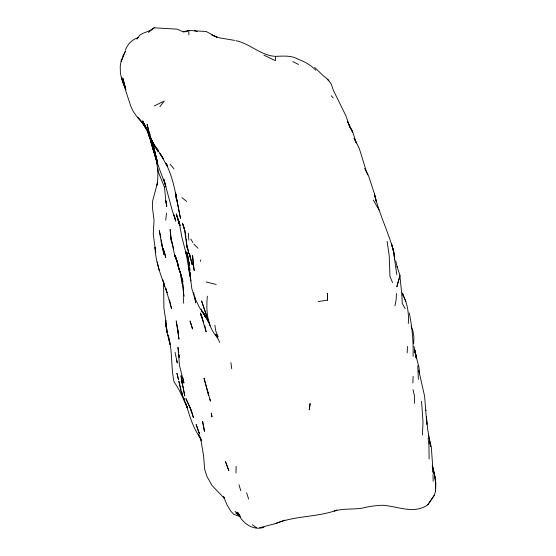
<?xml version="1.0" encoding="UTF-8"?>
<svg xmlns="http://www.w3.org/2000/svg" width="556" height="556" viewBox="0 0 556 556"><rect width="100%" height="100%" fill="white"/><g stroke="black" fill="none" stroke-linecap="round" stroke-linejoin="round"><path stroke-width="0.83" d="M429.107 458.936L428.954 445.509L428.078 438.337M126.01 89.794L121.722 78.931L121.729 77.27L121.722 78.931L125.329 88.279M422.4 435.056L423.019 422.08L421.552 401.23M166.154 324.106L167.141 332.752L170.004 344.442L168.044 334.879C172.86 350.315 170.609 366.564 174.118 382.069C179.901 389.853 183.209 399.118 187.323 407.784L180.992 391.438L178.865 381.138L181.117 390.354M336.727 510.165L334.462 510.978C343.49 508.351 352.9 509.553 362.088 508.184C368.711 506.467 375.467 505.564 382.299 505.258C397.318 506.085 413.789 514.62 427.772 504.841L434.312 495.278L435.577 491.156L435.438 477.91L432.227 465.845M435.64 489.377L435.73 482.761L433.986 472.072L435.73 482.761L435.577 491.156L435.438 477.91L435.494 481.183M413.087 356.34C413.518 341.822 412.163 327.143 409.285 312.972M235.939 473.066L236.154 466.269M413.664 343.789L413.914 336.978L412.934 330.876L411.092 326.219M412.886 382.889L413.129 376.363M414.331 403.406L414.644 396.56L412.948 389.596M407.152 352.907L407.472 346.43M396.47 293.401L396.115 299.865L394.934 305.849M157.932 168.878L157.8 178.122L157.07 185.211L157.654 182.194L152.594 201.133L152.469 207.875L154.04 220.301L153.254 234.09L155.722 252.667L155.048 247.364C155.527 263.294 162.011 277.965 167.085 292.783L165.751 288.362L171.526 308.733L169.615 299.816M207.36 296.195C205.887 310.734 207.228 326.831 217.723 337.944L216.235 334.941M165.757 220.204L166.494 213.115M121.416 59.103L120.235 66.456L120.381 73.038L121.722 78.931M200.403 261.431L200.758 260.006M395.726 260.792L397.199 267.151L397.047 266.699L399.966 275.415L396.838 286.82L399.048 278.876M125.329 50.318C127.477 44.271 132.008 39.448 138.277 37.648M427.772 504.841L434.312 495.278M136.88 39.135L139.764 35.181L142.656 33.457M159.982 106.634L164.256 101.053L154.2 105.946M148.431 32.401L154.207 27.8L177.301 29.169L183.077 31.81L185.19 31.803M154.207 27.8L149.488 30.788L143.198 33.193M186.635 31.47L188.845 30.483L206.172 31.49L217 37.259L211.947 35.091L219.439 37.836L234.66 40.4M284.846 520.138L275.463 523.599C295.187 515.572 316.983 517.365 336.825 510.172M275.435 523.606L259.582 527.755M183.077 31.81L188.845 30.483L188.852 34.847M327.588 300.129L327.547 293.617L327.588 300.129L318.178 301.54M263.919 527.366C252.16 530.952 241.693 522.626 237.516 512.159L239.99 515.495M315.884 70.299C311.068 65.316 305.07 61.758 298.565 59.436C291.664 55.211 283.226 56.1 275.463 56.358C260.785 55.579 250.068 43.625 235.876 40.657M206.172 281.989L216.194 284.436M240.63 516.816L233.742 514.335L230.733 511.096L227.029 504.883L223.498 496.529L224.839 498.544M194.628 30.705L197.324 31.734M263.919 55.162L275.47 60.722L275.463 56.358M292.79 61.57L298.565 64.482M238.079 514.286L235.946 513.07L239.622 515.947M252.368 524.676L256.573 527.832M181.875 197.561L186.684 201.453M314.765 67.498L323.397 75.852L328.235 79.716L331.452 84.533L333.294 90.135L346.054 116.107L349.189 125.413M235.049 511.339L239.664 515.773M193.773 244.035L198.033 248.24M224.631 498.649L211.947 485.381L206.95 476.471L204.677 469.382L203.538 455.392L200.396 437.169L201.425 440.838L198.36 434.75L199.792 436.759M331.286 95.736L333.211 97.946M170.157 164.319L173.986 168.781M158.293 150.224L156.82 148.209M327.435 79.32L328.645 80.884M155.826 146.874C149.717 140.883 149.077 132.119 147.097 124.294L148.626 130.076M203.42 313.091L204.949 316.183L202.829 312.152L206.457 317.678M208.646 322.126L202.85 312.138L205.769 317.122L199.402 307.461L194.433 296.994L191.813 288.592L187.282 252.639L188.852 262.773L187.17 254.516L188.845 261.535M200.403 438.024C193.266 428.44 189.923 416.791 186.475 405.532L187.323 407.784L185.635 402.919M373.257 199.986L379.081 210.015M202.85 312.138L205.352 316.413M190.861 239.045L192.869 242.527M405.213 308.656L402.197 303.374C402.183 293.971 400.549 284.762 399.966 275.415M209.403 323.328L206.172 317.267L208.722 322.084M164.416 180.971L165.862 186.802C161.914 174.473 156.069 162.658 154.207 149.599L157.556 162.171M364.639 168.336L367.857 174.89M217.243 337.172L215.818 334.184L219.717 342.406M166.883 164.305L167.585 165.806M179.386 223.012L178.351 220.808L179.963 225.34L176.328 214.102L179.963 225.34M191.5 411.092L185.919 398.548L191.556 411.141M149.821 135.08L142.656 120.819L150.023 134.983L148.431 131.994L151.1 138.402M218.188 336.623L215.846 331.306L214.88 325.197M405.859 301.616L402.502 293.895C407.409 303.013 409.112 313.306 408.278 323.536M392.571 282.615L389.937 276.297L389.242 255.892L387.122 241.332M432.415 466.31L433.075 467.895M164.597 187.539L158.036 171.317L156.111 159.099L157.112 163.283M182.535 394.357L181.27 391.278L182.778 395.08M349.168 125.496L347.736 121.806L352.761 132.238L356.313 142.864L354.012 138.187L359.287 148.473L366.286 171.102L368.732 176.363L374.257 193.175L376.273 201.724L374.445 194.002C379.373 214.866 389.374 234.055 394.572 254.794M174.654 255.072L178.712 266.067L174.654 255.072L177.301 261.897L174.654 255.072L172.158 243.91L170.81 237.287L170.143 229.413L171.526 242.659L170.81 237.287L173.68 248.97M151.315 139.111L154.207 146.617L151.295 139.125L154.2 145.13L161.657 155.895L163.394 158.835L159.975 153.512L167.182 166.035L165.751 163.235C174.549 180.325 176.454 199.819 180.485 218.369L175.779 194.412L176.634 200.591L175.571 192.536L176.509 199.75L176.342 195.733M202.613 318.942L200.403 313.111L202.613 318.942L200.619 313.681L206.172 331.925L204.726 325.281M176.328 214.102L179.727 224.638M201.272 309.282L202.433 312.382L201.348 309.192M153.241 146.304L150.078 137.812L153.56 147.236L150.078 137.812M186.184 238.67L187.108 247.886L184.495 229.385L182.486 223.199L184.891 230.712M147.277 130.806L149.488 137.471M206.756 316.552L201.578 300.9L210.043 325.788M240.817 490.795L238.934 484.665M148.431 133.079L151.538 141.731C148.278 132.849 144.435 123.766 137.422 117.17L142.656 123.328L146.318 128.971L141.12 121.076L137.033 116.767L133.586 112.09L130.994 106.787L122.897 82.114M152.08 145.637L154.2 152.789L148.424 133.92M202.87 319.749L203.711 322.119M150.864 142.121L157.654 164.875L155.826 157.341M183.939 398.047L184.787 400.487M190.937 280.912L188.567 267.047L189.401 273.232M248.636 499.073L246.593 492.769M164.201 180.332L163.777 179.06L172.096 209.876L175.703 221.128L174.188 215.29M415.075 352.497L419.002 367.377L419.502 373.757L418.932 370.984M190.11 407.631L193.398 417.612L191.841 411.843M206.971 317.351L208.542 322.188M151.364 139.222L153.727 146.589L156.396 158.933L154.2 148.535L151.225 139.16M176.683 260.569L177.301 262.495L176.627 259.826M188.852 269.132L185.836 251.805L186.51 254.898L181.93 237.537L178.997 221.184L179.755 225.458L177.301 217.771L177.85 219.891M178.261 220.76L179.755 225.458M148.883 130.882L149.905 134.1M181.284 275.852L182.722 283.755L183.89 296.411L182.681 283.324L181.284 275.852L178.768 267.728L181.805 277.618M402.509 292.956L403.531 296.292M414.526 350.502L416.131 355.694L414.79 349.8L416.187 358.127L414.053 346.583M183.077 224.791L184.835 230.545M428.391 435.188L431.303 446.954L433.138 472.565L432.867 470.911M180.13 271.919L183.077 281.927M432.373 467.29L434.681 475.484L432.325 466.011M207.645 391.083L210.425 401.112L209.848 399.02M155.423 154.234L157.55 162.13M152.803 147.667L155.916 159.211M175.87 256.9L176.44 259.096M189.429 253.883L192.251 264.913L189.297 253.286L190.652 259.172M190.52 277.354L189.679 274.032L190.465 277.381M161.337 242.757L164.041 254.537L161.337 242.757L159.294 230.601L160.899 237.405M174.049 214.998L174.987 218.869L174.195 215.332M156.716 161.643L157.112 163.297M157.181 261.932L159.273 270.619M429.44 441.415L430.636 446.482L427.633 429.065L426.431 416.423L426.834 424.284L424.624 396.338L418.904 370.908M162.95 279.932L164.409 286.111L163.582 281.468L163.895 307.961L165.744 320.228L166.126 326.671L166.029 323.502M188.811 253.564L187.094 245.863L188.804 253.522M193.669 292.671L194.232 295.208M177.301 202.099L176.877 199.958M176.606 359.829L177.301 363.04L175.029 352.247M155.645 156.91L155.958 158.37M194.607 296.876L195.698 302.937L194.739 296.376M183.146 387.97L181.27 377.941L184.794 395.914L183.473 389.561M180.617 275.463L182.278 284.005L182.083 282.976M177.336 326.914L178.983 339.257L176.189 320.861L178.455 332.891M164.486 186.879L165.737 200.195L166.876 206.22M178.879 354.471L179.317 356.876M182.945 377.809L183.918 383.084L179.505 365.626L177.962 347.278L178.754 352.719M161.303 239.803L161.567 241.408M161.838 243.007L162.776 248.601M432.325 467.61L432.596 469.264M189.311 265.56L188.943 262.342L189.381 264.899M394.718 259.047L393.168 248.935L396.727 274.476M185.092 231.372L185.94 237.051M155.777 156.667L156 158.286M230.907 362.616L231.748 368.795M188.964 262.362L189.304 264.837M165.751 200.278L166.543 206.415L166.223 201.557M178.969 355.221L179.261 357.48M189.492 267.172L189.867 270.39M179.018 355.069L179.282 357.418M166.251 323.641L166.494 326.129M166.737 328.61L167.141 332.752L166.022 327.046L165.931 320.325M189.603 267.276L189.909 270.438M190.242 272.405L190.395 274.066M188.303 233.228L188.852 240.213M183.702 303.194L183.299 297.015M426.035 409.987L426.07 410.509M417.771 365.709L418.341 379.373M433.013 474.525L433.166 481.281M310.116 403.573L309.268 409.751L310.116 403.573M123.14 55.586L121.354 61.223L125.329 51.34L123.14 55.586M154.2 145.13L151.851 141.551L158.015 151.322L150.398 137.999L154.2 145.13M350.53 128.068L349.265 126.122L352.761 132.238L350.53 128.068M228.537 469.82L225.388 461.334L228.794 470.522L228.537 469.82M199.055 432.797L196.115 424.437L199.493 434.097L199.055 432.797M178.608 267.638L177.301 263.683L179.922 272.037L178.608 267.638M207.152 389.666L204.003 378.149L208.681 395.455L207.152 389.666M191.472 325.378L190.069 320.93L192.515 329.006L191.472 325.378M164.93 254.016L163.172 248.365L165.751 257.671L164.93 254.016M188.484 260L185.989 251.896L188.567 260.375L188.484 260M391.542 243.882L391.368 243.306L393.641 251.764L391.542 243.882M125.329 87.57L122.848 78.285L125.329 87.57M178.476 379.553L176.968 373.375L178.476 379.553M204.448 431.234L202.613 421.517L204.448 431.234M211.947 416.847L211.308 413.198L211.947 416.847M182.236 383.084L181.027 375.717L182.375 383.974L182.236 383.084M194.169 270.48L193.12 262.682L194.169 270.48M193.307 264.308L192.612 255.711L193.307 264.308"/></g></svg>
